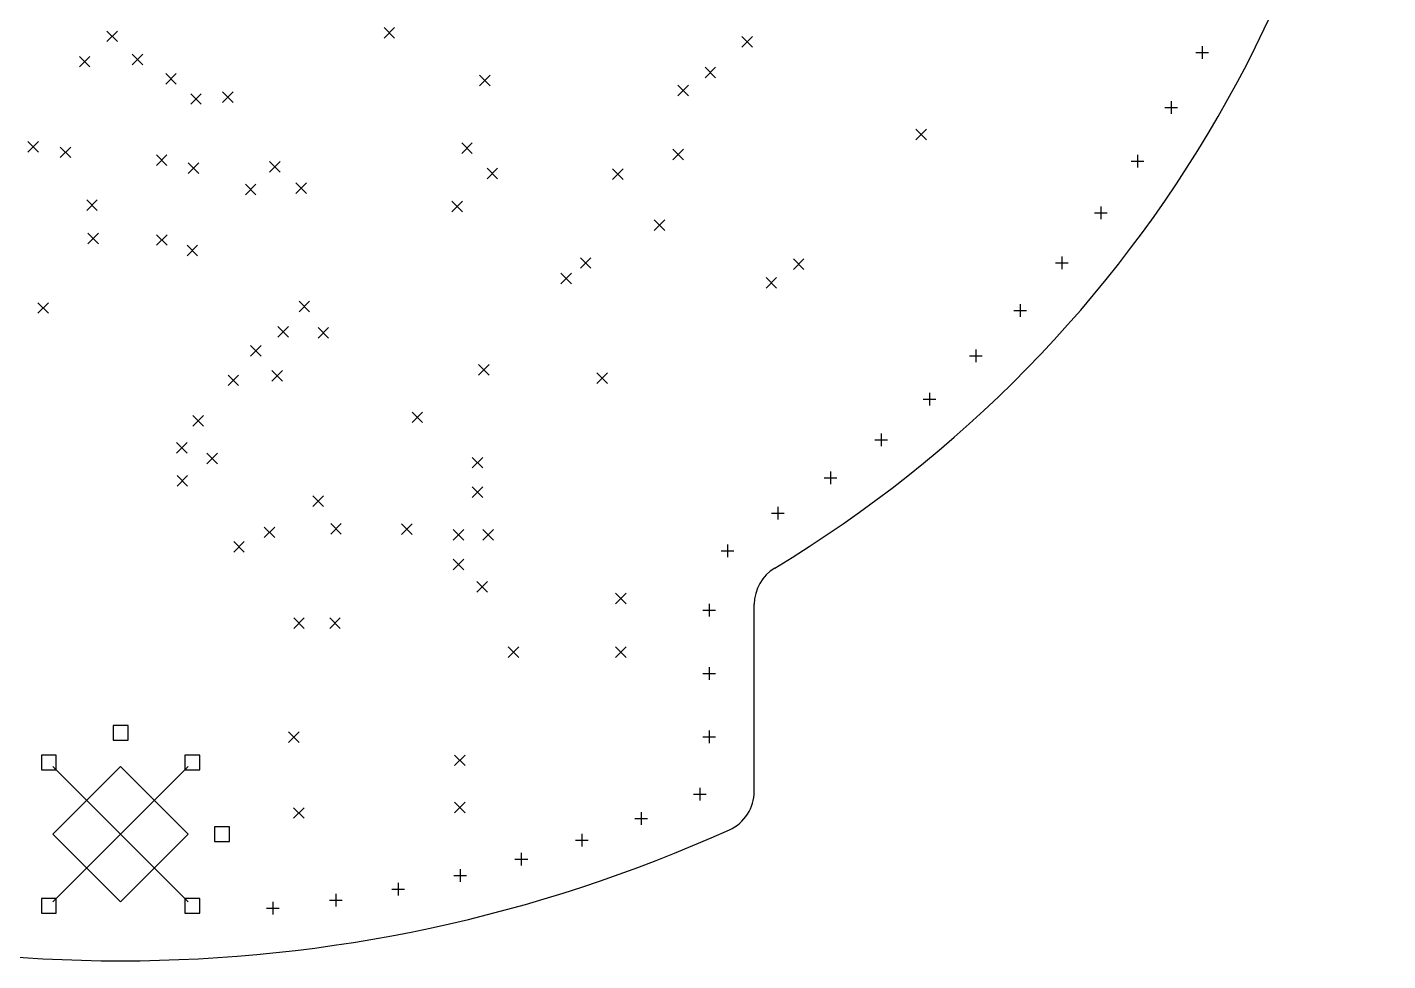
# Model space of a CAD drawing. Extents: x -2 to 70, y -33 to 77.
# Drawn here: x 32.79 to 65, y 0 to 22.12 of the extents above; entities that cross this region are included whole.
import ezdxf

# ---------------------------------------------------------------- set-up
doc = ezdxf.new("R2010")
doc.units = 0
doc.layers.add('BLACK', color=7, linetype='CONTINUOUS')

msp = doc.modelspace()

# ---------------------------------------------------------------- linework, layer by layer
at = {"layer": 'BLACK', "linetype": 'CONTINUOUS'}
for p, q in [((34.6754, 22.0249), (34.9254, 21.7749)), ((34.9254, 22.0249), (34.6754, 21.7749)), ((41.2367, 22.1056), (41.4867, 21.8556)), ((41.4867, 22.1056), (41.2367, 21.8556)), ((49.7054, 21.8949), (49.9554, 21.6449)), ((49.9554, 21.8949), (49.7054, 21.6449)), ((60.6, 21.6689), (60.6, 21.3689)), ((34.0254, 21.4249), (34.2754, 21.1749)), ((34.2754, 21.4249), (34.0254, 21.1749)), ((35.2754, 21.4749), (35.5254, 21.2249)), ((35.5254, 21.4749), (35.2754, 21.2249)), ((60.45, 21.5189), (60.75, 21.5189)), ((36.0692, 21.0187), (36.3192, 20.7687)), ((36.3192, 21.0187), (36.0692, 20.7687)), ((43.5, 20.975), (43.75, 20.725)), ((43.75, 20.975), (43.5, 20.725)), ((48.8354, 21.1649), (49.0854, 20.9149)), ((49.0854, 21.1649), (48.8354, 20.9149)), ((48.1926, 20.7414), (48.4426, 20.4914)), ((48.4426, 20.7414), (48.1926, 20.4914)), ((36.6611, 20.5385), (36.9111, 20.2885)), ((36.9111, 20.5385), (36.6611, 20.2885)), ((37.4154, 20.5849), (37.6654, 20.3349)), ((37.6654, 20.5849), (37.4154, 20.3349)), ((59.8675, 20.3601), (59.8675, 20.0601)), ((59.7175, 20.2101), (60.0175, 20.2101)), ((53.8254, 19.6999), (54.0754, 19.4499)), ((54.0754, 19.6999), (53.8254, 19.4499)), ((32.8054, 19.4049), (33.0554, 19.1549)), ((33.0554, 19.4049), (32.8054, 19.1549)), ((43.0754, 19.3749), (43.3254, 19.1249)), ((43.3254, 19.3749), (43.0754, 19.1249)), ((33.575, 19.275), (33.825, 19.025)), ((33.825, 19.275), (33.575, 19.025)), ((35.8494, 19.089), (36.0994, 18.839)), ((36.0994, 19.089), (35.8494, 18.839)), ((48.0754, 19.2249), (48.3254, 18.9749)), ((48.3254, 19.2249), (48.0754, 18.9749)), ((59.0681, 19.0911), (59.0681, 18.7911)), ((36.6004, 18.8999), (36.8504, 18.6499)), ((36.8504, 18.8999), (36.6004, 18.6499)), ((38.5254, 18.9349), (38.7754, 18.6849)), ((38.7754, 18.9349), (38.5254, 18.6849)), ((43.6754, 18.7749), (43.9254, 18.5249)), ((43.9254, 18.7749), (43.6754, 18.5249)), ((46.6442, 18.7561), (46.8942, 18.5061)), ((46.8942, 18.7561), (46.6442, 18.5061)), ((58.9181, 18.9411), (59.2181, 18.9411)), ((37.9554, 18.3949), (38.2054, 18.1449)), ((38.2054, 18.3949), (37.9554, 18.1449)), ((39.1509, 18.4294), (39.4009, 18.1794)), ((39.4009, 18.4294), (39.1509, 18.1794)), ((34.2004, 18.0249), (34.4504, 17.7749)), ((34.4504, 18.0249), (34.2004, 17.7749)), ((42.8454, 17.9949), (43.0954, 17.7449)), ((43.0954, 17.9949), (42.8454, 17.7449)), ((58.0541, 17.7151), (58.3541, 17.7151)), ((58.2041, 17.8651), (58.2041, 17.5651)), ((47.6316, 17.5494), (47.8816, 17.2994)), ((47.8816, 17.5494), (47.6316, 17.2994)), ((34.2259, 17.2362), (34.4759, 16.9862)), ((34.4759, 17.2362), (34.2259, 16.9862)), ((35.8504, 17.1999), (36.1004, 16.9499)), ((36.1004, 17.1999), (35.8504, 16.9499)), ((36.5754, 16.9499), (36.8254, 16.6999)), ((36.8254, 16.9499), (36.5754, 16.6999)), ((45.8854, 16.6549), (46.1354, 16.4049)), ((46.1354, 16.6549), (45.8854, 16.4049)), ((50.9254, 16.6249), (51.1754, 16.3749)), ((51.1754, 16.6249), (50.9254, 16.3749)), ((57.1277, 16.5355), (57.4277, 16.5355)), ((57.2777, 16.6855), (57.2777, 16.3855)), ((45.4254, 16.2849), (45.6754, 16.0349)), ((45.6754, 16.2849), (45.4254, 16.0349)), ((50.2799, 16.1849), (50.5299, 15.9349)), ((50.5299, 16.1849), (50.2799, 15.9349)), ((33.0437, 15.5888), (33.2937, 15.3388)), ((33.2937, 15.5888), (33.0437, 15.3388)), ((39.2254, 15.6249), (39.4754, 15.3749)), ((39.4754, 15.6249), (39.2254, 15.3749)), ((56.2915, 15.5555), (56.2915, 15.2555)), ((56.1415, 15.4055), (56.4415, 15.4055)), ((38.7254, 15.0249), (38.9754, 14.7749)), ((38.9754, 15.0249), (38.7254, 14.7749)), ((39.6754, 14.9981), (39.9254, 14.7481)), ((39.9254, 14.9981), (39.6754, 14.7481)), ((38.0754, 14.5749), (38.3254, 14.3249)), ((38.3254, 14.5749), (38.0754, 14.3249)), ((55.0981, 14.3281), (55.3981, 14.3281)), ((55.2481, 14.4781), (55.2481, 14.1781)), ((37.5454, 13.8749), (37.7954, 13.6249)), ((37.7954, 13.8749), (37.5454, 13.6249)), ((38.5807, 13.9802), (38.8307, 13.7302)), ((38.8307, 13.9802), (38.5807, 13.7302)), ((43.4754, 14.1249), (43.7254, 13.8749)), ((43.7254, 14.1249), (43.4754, 13.8749)), ((46.2754, 13.9249), (46.5254, 13.6749)), ((46.5254, 13.9249), (46.2754, 13.6749)), ((54.0003, 13.3062), (54.3003, 13.3062)), ((54.1503, 13.4562), (54.1503, 13.1562)), ((36.7144, 12.9156), (36.9644, 12.6656)), ((36.9644, 12.9156), (36.7144, 12.6656)), ((41.9004, 12.9999), (42.1504, 12.7499)), ((42.1504, 12.9999), (41.9004, 12.7499)), ((36.3254, 12.2749), (36.5754, 12.0249)), ((36.5754, 12.2749), (36.3254, 12.0249)), ((52.8511, 12.3425), (53.1511, 12.3425)), ((53.0011, 12.4925), (53.0011, 12.1925)), ((37.0459, 12.024), (37.2959, 11.774)), ((37.2959, 12.024), (37.0459, 11.774)), ((43.3254, 11.9249), (43.5754, 11.6749)), ((43.5754, 11.9249), (43.3254, 11.6749)), ((36.3373, 11.4938), (36.5873, 11.2438)), ((36.5873, 11.4938), (36.3373, 11.2438)), ((51.6535, 11.4396), (51.9535, 11.4396)), ((51.8035, 11.5896), (51.8035, 11.2896)), ((39.5554, 11.0149), (39.8054, 10.7649)), ((39.8054, 11.0149), (39.5554, 10.7649)), ((43.3254, 11.2249), (43.5754, 10.9749)), ((43.5754, 11.2249), (43.3254, 10.9749)), ((50.5607, 10.7499), (50.5607, 10.4499)), ((39.9754, 10.3549), (40.2254, 10.1049)), ((40.2254, 10.3549), (39.9754, 10.1049)), ((41.6504, 10.3499), (41.9004, 10.0999)), ((41.9004, 10.3499), (41.6504, 10.0999)), ((50.4107, 10.5999), (50.7107, 10.5999)), ((38.4009, 10.2749), (38.6509, 10.0249)), ((38.6509, 10.2749), (38.4009, 10.0249)), ((42.8754, 10.2149), (43.1254, 9.9649)), ((43.1254, 10.2149), (42.8754, 9.9649)), ((43.5754, 10.2149), (43.8254, 9.9649)), ((43.8254, 10.2149), (43.5754, 9.9649)), ((37.6782, 9.93307), (37.9282, 9.68307)), ((37.9282, 9.93307), (37.6782, 9.68307)), ((49.215, 9.71016), (49.515, 9.71016)), ((49.365, 9.86016), (49.365, 9.56016)), ((42.8754, 9.5149), (43.1254, 9.2649)), ((43.1254, 9.5149), (42.8754, 9.2649)), ((43.4354, 8.9849), (43.6854, 8.7349)), ((43.6854, 8.9849), (43.4354, 8.7349)), ((46.7154, 8.7049), (46.9654, 8.4549)), ((46.9654, 8.7049), (46.7154, 8.4549)), ((48.9304, 8.45767), (48.9304, 8.15767)), ((50.0004, 4.01603), (50.0004, 8.44806)), ((39.1004, 8.1249), (39.3504, 7.8749)), ((39.3504, 8.1249), (39.1004, 7.8749)), ((39.9504, 8.1249), (40.2004, 7.8749)), ((40.2004, 8.1249), (39.9504, 7.8749)), ((48.7804, 8.30767), (49.0804, 8.30767)), ((44.1754, 7.4349), (44.4254, 7.1849)), ((44.4254, 7.4349), (44.1754, 7.1849)), ((46.7154, 7.4349), (46.9654, 7.1849)), ((46.9654, 7.4349), (46.7154, 7.1849)), ((48.7804, 6.80766), (49.0804, 6.80766)), ((48.9304, 6.95766), (48.9304, 6.65766)), ((35.1772, 5.57668), (34.8236, 5.57668)), ((34.8236, 5.57668), (34.8236, 5.22312)), ((35.1772, 5.22312), (35.1772, 5.57668)), ((34.8236, 5.22312), (35.1772, 5.22312)), ((38.9754, 5.4249), (39.2254, 5.1749)), ((39.2254, 5.4249), (38.9754, 5.1749)), ((48.7804, 5.30766), (49.0804, 5.30766)), ((48.9304, 5.45766), (48.9304, 5.15766)), ((33.4801, 4.87373), (33.1266, 4.87373)), ((33.1266, 4.87373), (33.1266, 4.52018)), ((33.4801, 4.52018), (33.4801, 4.87373)), ((36.8742, 4.87373), (36.5207, 4.87373)), ((36.5207, 4.87373), (36.5207, 4.52018)), ((36.8742, 4.52018), (36.8742, 4.87373)), ((42.9054, 4.8749), (43.1554, 4.6249)), ((43.1554, 4.8749), (42.9054, 4.6249)), ((33.1266, 4.52018), (33.4801, 4.52018)), ((33.4004, 4.5999), (36.6004, 1.3999)), ((36.6004, 4.5999), (33.4004, 1.3999)), ((35.0004, 4.5999), (33.4004, 2.9999)), ((36.6004, 2.9999), (35.0004, 4.5999)), ((36.5207, 4.52018), (36.8742, 4.52018)), ((48.5607, 3.9502), (48.8607, 3.9502)), ((48.7107, 4.1002), (48.7107, 3.8002)), ((39.0954, 3.6249), (39.3454, 3.3749)), ((39.3454, 3.6249), (39.0954, 3.3749)), ((42.9054, 3.7549), (43.1554, 3.5049)), ((43.1554, 3.7549), (42.9054, 3.5049)), ((47.1759, 3.37406), (47.4759, 3.37406)), ((47.3259, 3.52406), (47.3259, 3.22406)), ((33.4004, 2.9999), (35.0004, 1.3999)), ((35.0004, 1.3999), (36.6004, 2.9999)), ((37.5772, 3.17668), (37.2236, 3.17668)), ((37.2236, 3.17668), (37.2236, 2.82312)), ((37.5772, 2.82312), (37.5772, 3.17668)), ((45.917, 3.00965), (45.917, 2.70965)), ((37.2236, 2.82312), (37.5772, 2.82312)), ((45.767, 2.85965), (46.067, 2.85965)), ((44.3367, 2.40796), (44.6367, 2.40796)), ((44.4867, 2.55796), (44.4867, 2.25796)), ((42.8879, 2.01989), (43.1879, 2.01989)), ((43.0379, 2.16989), (43.0379, 1.86989)), ((41.4234, 1.69619), (41.7234, 1.69619)), ((41.5734, 1.84619), (41.5734, 1.54619)), ((33.4801, 1.47962), (33.1266, 1.47962)), ((33.1266, 1.47962), (33.1266, 1.12607)), ((33.4801, 1.12607), (33.4801, 1.47962)), ((36.8742, 1.47962), (36.5207, 1.47962)), ((36.5207, 1.47962), (36.5207, 1.12607)), ((36.8742, 1.12607), (36.8742, 1.47962)), ((38.6086, 1.3943), (38.6086, 1.0943)), ((39.946, 1.43749), (40.246, 1.43749)), ((40.096, 1.58749), (40.096, 1.28749)), ((33.1266, 1.12607), (33.4801, 1.12607)), ((36.5207, 1.12607), (36.8742, 1.12607)), ((38.4586, 1.2443), (38.7586, 1.2443))]:
    msp.add_line(p, q, dxfattribs=at)
at = {"layer": 'BLACK'}
for centre, radius, start, end in [((35.0004, 34.9999), 30, -58.927, -1.07296), ((51.0003, 8.4481), 0.9999, -238.931, -179.998), ((49.0005, 4.016), 0.9999, -65.6887, 0.001662), ((35.0004, 34.9999), 35, -114.316, -65.6843)]:
    msp.add_arc(centre, radius, start, end, dxfattribs=at)

doc.saveas('drawing.dxf')
